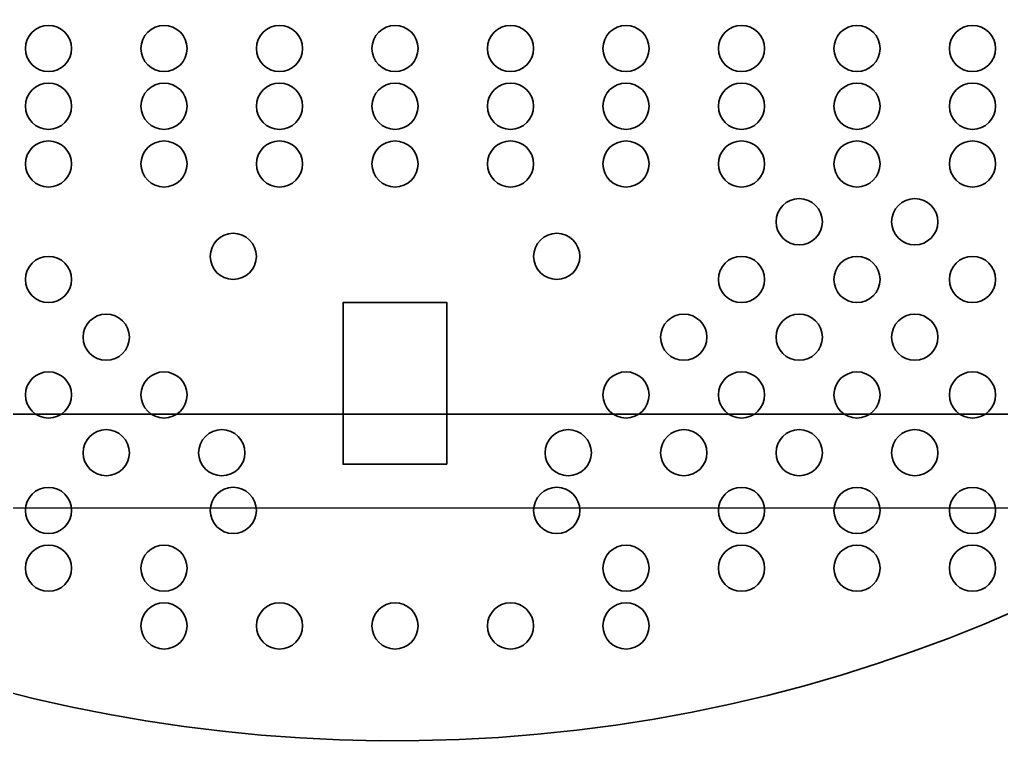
# Model space of a CAD drawing. Header units: millimetres. Extents: x -10 to 278, y -282 to -15.
# Drawn here: x 112.5 to 197.5, y -282.2 to -219 of the extents above; entities that cross this region are included whole.
import ezdxf

# ---------------------------------------------------------------- set-up
doc = ezdxf.new("R2010")
doc.units = ezdxf.units.MM
doc.header["$MEASUREMENT"] = 0
doc.layers.add('Layer 1', color=7, linetype='Continuous')
picture_1 = doc.add_image_def('image1.png', size_in_pixel=(4032, 3024))

# ---------------------------------------------------------------- blocks, each defined once
blk = doc.blocks.new('block 3')
at = {"layer": 'Layer 1', "color": 179, "lineweight": 35, "true_color": 0x231f20}
for points in [[(132.992, -239.482), (132.992, -240.587), (132.096, -241.482), (130.992, -241.482), (129.887, -241.482), (128.992, -240.587), (128.992, -239.482), (128.992, -238.377), (129.887, -237.482), (130.992, -237.482), (132.096, -237.482), (132.992, -238.377), (132.992, -239.482)], [(160.992, -239.482), (160.992, -240.587), (160.096, -241.482), (158.992, -241.482), (157.887, -241.482), (156.992, -240.587), (156.992, -239.482), (156.992, -238.377), (157.887, -237.482), (158.992, -237.482), (160.096, -237.482), (160.992, -238.377), (160.992, -239.482)], [(132.992, -261.482), (132.992, -262.587), (132.096, -263.482), (130.992, -263.482), (129.887, -263.482), (128.992, -262.587), (128.992, -261.482), (128.992, -260.377), (129.887, -259.482), (130.992, -259.482), (132.096, -259.482), (132.992, -260.377), (132.992, -261.482)], [(160.992, -261.482), (160.992, -262.587), (160.096, -263.482), (158.992, -263.482), (157.887, -263.482), (156.992, -262.587), (156.992, -261.482), (156.992, -260.377), (157.887, -259.482), (158.992, -259.482), (160.096, -259.482), (160.992, -260.377), (160.992, -261.482)]]:
    blk.add_open_spline(points, degree=3, knots=[0, 0, 0, 0, 1, 1, 1, 2, 2, 2, 3, 3, 3, 4, 4, 4, 4], dxfattribs=at)
blk = doc.blocks.new('block 2')
at = {"layer": 'Layer 1', "color": 179, "lineweight": 35, "true_color": 0x231f20}
blk.add_lwpolyline([(149.492, -257.482), (140.492, -257.482), (140.492, -243.482), (149.492, -243.482), (149.492, -257.482)], dxfattribs=at)
at = {"layer": 'Layer 1'}
blk.add_blockref('block 3', (0, 0), dxfattribs=at)

msp = doc.modelspace()

# ---------------------------------------------------------------- linework, layer by layer
at = {"layer": 'Layer 1', "color": 222, "lineweight": 35, "true_color": 0xb81c8a}
msp.add_lwpolyline([(230.227, -253.141), (80.227, -253.141), (80.227, -43.141), (230.227, -43.141), (230.227, -253.141)], dxfattribs=at)
at = {"layer": 'Layer 1', "color": 179, "lineweight": 35, "true_color": 0x231f20}
for points, knots in [([(217.558, -130.878), (217.558, -130.878), (217.558, -55.878), (217.558, -55.878), (217.558, -55.878), (233.003, -55.878), (233.003, -55.878), (236.122, -55.878), (237.621, -52.045), (235.326, -49.931), (211.567, -28.047), (179.84, -14.681), (144.992, -14.681), (110.143, -14.681), (78.416, -28.047), (54.657, -49.931), (52.363, -52.045), (53.861, -55.878), (56.98, -55.878), (56.98, -55.878), (72.426, -55.878), (72.426, -55.878), (72.426, -55.878), (72.426, -130.878), (72.426, -130.878), (72.426, -130.878), (27.742, -130.878), (27.742, -130.878), (18.882, -130.878), (11.699, -138.029), (11.623, -146.888), (11.619, -147.259), (11.618, -147.63), (11.618, -148.002), (11.589, -221.333), (70.283, -280.679), (143.61, -281.422), (217.904, -282.174), (278.366, -222.175), (278.366, -148.055), (278.366, -147.667), (278.364, -147.279), (278.361, -146.891), (278.285, -138.031), (271.102, -130.878), (262.241, -130.878), (262.241, -130.878), (217.558, -130.878), (217.558, -130.878)], [0, 0, 0, 0, 1, 1, 1, 2, 2, 2, 3, 3, 3, 4, 4, 4, 5, 5, 5, 6, 6, 6, 7, 7, 7, 8, 8, 8, 9, 9, 9, 10, 10, 10, 11, 11, 11, 12, 12, 12, 13, 13, 13, 14, 14, 14, 15, 15, 15, 16, 16, 16, 16]), ([(114.992, -223.485), (113.887, -223.485), (112.992, -222.589), (112.992, -221.485), (112.992, -220.38), (113.887, -219.485), (114.992, -219.485), (116.096, -219.485), (116.992, -220.38), (116.992, -221.485), (116.992, -222.589), (116.096, -223.485), (114.992, -223.485)], [0, 0, 0, 0, 1, 1, 1, 2, 2, 2, 3, 3, 3, 4, 4, 4, 4]), ([(124.992, -223.485), (123.887, -223.485), (122.992, -222.589), (122.992, -221.485), (122.992, -220.38), (123.887, -219.485), (124.992, -219.485), (126.096, -219.485), (126.992, -220.38), (126.992, -221.485), (126.992, -222.589), (126.096, -223.485), (124.992, -223.485)], [0, 0, 0, 0, 1, 1, 1, 2, 2, 2, 3, 3, 3, 4, 4, 4, 4]), ([(134.992, -223.485), (133.887, -223.485), (132.992, -222.589), (132.992, -221.485), (132.992, -220.38), (133.887, -219.485), (134.992, -219.485), (136.096, -219.485), (136.992, -220.38), (136.992, -221.485), (136.992, -222.589), (136.096, -223.485), (134.992, -223.485)], [0, 0, 0, 0, 1, 1, 1, 2, 2, 2, 3, 3, 3, 4, 4, 4, 4]), ([(144.992, -223.485), (143.887, -223.485), (142.992, -222.589), (142.992, -221.485), (142.992, -220.38), (143.887, -219.485), (144.992, -219.485), (146.096, -219.485), (146.992, -220.38), (146.992, -221.485), (146.992, -222.589), (146.096, -223.485), (144.992, -223.485)], [0, 0, 0, 0, 1, 1, 1, 2, 2, 2, 3, 3, 3, 4, 4, 4, 4]), ([(154.992, -223.485), (153.887, -223.485), (152.992, -222.589), (152.992, -221.485), (152.992, -220.38), (153.887, -219.485), (154.992, -219.485), (156.096, -219.485), (156.992, -220.38), (156.992, -221.485), (156.992, -222.589), (156.096, -223.485), (154.992, -223.485)], [0, 0, 0, 0, 1, 1, 1, 2, 2, 2, 3, 3, 3, 4, 4, 4, 4]), ([(164.992, -223.485), (163.887, -223.485), (162.992, -222.589), (162.992, -221.485), (162.992, -220.38), (163.887, -219.485), (164.992, -219.485), (166.096, -219.485), (166.992, -220.38), (166.992, -221.485), (166.992, -222.589), (166.096, -223.485), (164.992, -223.485)], [0, 0, 0, 0, 1, 1, 1, 2, 2, 2, 3, 3, 3, 4, 4, 4, 4]), ([(174.992, -223.485), (173.887, -223.485), (172.992, -222.589), (172.992, -221.485), (172.992, -220.38), (173.887, -219.485), (174.992, -219.485), (176.096, -219.485), (176.992, -220.38), (176.992, -221.485), (176.992, -222.589), (176.096, -223.485), (174.992, -223.485)], [0, 0, 0, 0, 1, 1, 1, 2, 2, 2, 3, 3, 3, 4, 4, 4, 4]), ([(184.992, -223.485), (183.887, -223.485), (182.992, -222.589), (182.992, -221.485), (182.992, -220.38), (183.887, -219.485), (184.992, -219.485), (186.096, -219.485), (186.992, -220.38), (186.992, -221.485), (186.992, -222.589), (186.096, -223.485), (184.992, -223.485)], [0, 0, 0, 0, 1, 1, 1, 2, 2, 2, 3, 3, 3, 4, 4, 4, 4]), ([(194.992, -223.485), (193.887, -223.485), (192.992, -222.589), (192.992, -221.485), (192.992, -220.38), (193.887, -219.485), (194.992, -219.485), (196.096, -219.485), (196.992, -220.38), (196.992, -221.485), (196.992, -222.589), (196.096, -223.485), (194.992, -223.485)], [0, 0, 0, 0, 1, 1, 1, 2, 2, 2, 3, 3, 3, 4, 4, 4, 4]), ([(114.992, -228.485), (113.887, -228.485), (112.992, -227.589), (112.992, -226.485), (112.992, -225.38), (113.887, -224.485), (114.992, -224.485), (116.096, -224.485), (116.992, -225.38), (116.992, -226.485), (116.992, -227.589), (116.096, -228.485), (114.992, -228.485)], [0, 0, 0, 0, 1, 1, 1, 2, 2, 2, 3, 3, 3, 4, 4, 4, 4]), ([(124.992, -228.485), (123.887, -228.485), (122.992, -227.589), (122.992, -226.485), (122.992, -225.38), (123.887, -224.485), (124.992, -224.485), (126.096, -224.485), (126.992, -225.38), (126.992, -226.485), (126.992, -227.589), (126.096, -228.485), (124.992, -228.485)], [0, 0, 0, 0, 1, 1, 1, 2, 2, 2, 3, 3, 3, 4, 4, 4, 4]), ([(134.992, -228.485), (133.887, -228.485), (132.992, -227.589), (132.992, -226.485), (132.992, -225.38), (133.887, -224.485), (134.992, -224.485), (136.096, -224.485), (136.992, -225.38), (136.992, -226.485), (136.992, -227.589), (136.096, -228.485), (134.992, -228.485)], [0, 0, 0, 0, 1, 1, 1, 2, 2, 2, 3, 3, 3, 4, 4, 4, 4]), ([(144.992, -228.485), (143.887, -228.485), (142.992, -227.589), (142.992, -226.485), (142.992, -225.38), (143.887, -224.485), (144.992, -224.485), (146.096, -224.485), (146.992, -225.38), (146.992, -226.485), (146.992, -227.589), (146.096, -228.485), (144.992, -228.485)], [0, 0, 0, 0, 1, 1, 1, 2, 2, 2, 3, 3, 3, 4, 4, 4, 4]), ([(154.992, -228.485), (153.887, -228.485), (152.992, -227.589), (152.992, -226.485), (152.992, -225.38), (153.887, -224.485), (154.992, -224.485), (156.096, -224.485), (156.992, -225.38), (156.992, -226.485), (156.992, -227.589), (156.096, -228.485), (154.992, -228.485)], [0, 0, 0, 0, 1, 1, 1, 2, 2, 2, 3, 3, 3, 4, 4, 4, 4]), ([(164.992, -228.485), (163.887, -228.485), (162.992, -227.589), (162.992, -226.485), (162.992, -225.38), (163.887, -224.485), (164.992, -224.485), (166.096, -224.485), (166.992, -225.38), (166.992, -226.485), (166.992, -227.589), (166.096, -228.485), (164.992, -228.485)], [0, 0, 0, 0, 1, 1, 1, 2, 2, 2, 3, 3, 3, 4, 4, 4, 4]), ([(174.992, -228.485), (173.887, -228.485), (172.992, -227.589), (172.992, -226.485), (172.992, -225.38), (173.887, -224.485), (174.992, -224.485), (176.096, -224.485), (176.992, -225.38), (176.992, -226.485), (176.992, -227.589), (176.096, -228.485), (174.992, -228.485)], [0, 0, 0, 0, 1, 1, 1, 2, 2, 2, 3, 3, 3, 4, 4, 4, 4]), ([(184.992, -228.485), (183.887, -228.485), (182.992, -227.589), (182.992, -226.485), (182.992, -225.38), (183.887, -224.485), (184.992, -224.485), (186.096, -224.485), (186.992, -225.38), (186.992, -226.485), (186.992, -227.589), (186.096, -228.485), (184.992, -228.485)], [0, 0, 0, 0, 1, 1, 1, 2, 2, 2, 3, 3, 3, 4, 4, 4, 4]), ([(194.992, -228.485), (193.887, -228.485), (192.992, -227.589), (192.992, -226.485), (192.992, -225.38), (193.887, -224.485), (194.992, -224.485), (196.096, -224.485), (196.992, -225.38), (196.992, -226.485), (196.992, -227.589), (196.096, -228.485), (194.992, -228.485)], [0, 0, 0, 0, 1, 1, 1, 2, 2, 2, 3, 3, 3, 4, 4, 4, 4]), ([(114.992, -233.485), (113.887, -233.485), (112.992, -232.589), (112.992, -231.485), (112.992, -230.38), (113.887, -229.485), (114.992, -229.485), (116.096, -229.485), (116.992, -230.38), (116.992, -231.485), (116.992, -232.589), (116.096, -233.485), (114.992, -233.485)], [0, 0, 0, 0, 1, 1, 1, 2, 2, 2, 3, 3, 3, 4, 4, 4, 4]), ([(124.992, -233.485), (123.887, -233.485), (122.992, -232.589), (122.992, -231.485), (122.992, -230.38), (123.887, -229.485), (124.992, -229.485), (126.096, -229.485), (126.992, -230.38), (126.992, -231.485), (126.992, -232.589), (126.096, -233.485), (124.992, -233.485)], [0, 0, 0, 0, 1, 1, 1, 2, 2, 2, 3, 3, 3, 4, 4, 4, 4]), ([(134.992, -233.485), (133.887, -233.485), (132.992, -232.589), (132.992, -231.485), (132.992, -230.38), (133.887, -229.485), (134.992, -229.485), (136.096, -229.485), (136.992, -230.38), (136.992, -231.485), (136.992, -232.589), (136.096, -233.485), (134.992, -233.485)], [0, 0, 0, 0, 1, 1, 1, 2, 2, 2, 3, 3, 3, 4, 4, 4, 4]), ([(144.992, -233.485), (143.887, -233.485), (142.992, -232.589), (142.992, -231.485), (142.992, -230.38), (143.887, -229.485), (144.992, -229.485), (146.096, -229.485), (146.992, -230.38), (146.992, -231.485), (146.992, -232.589), (146.096, -233.485), (144.992, -233.485)], [0, 0, 0, 0, 1, 1, 1, 2, 2, 2, 3, 3, 3, 4, 4, 4, 4]), ([(154.992, -233.485), (153.887, -233.485), (152.992, -232.589), (152.992, -231.485), (152.992, -230.38), (153.887, -229.485), (154.992, -229.485), (156.096, -229.485), (156.992, -230.38), (156.992, -231.485), (156.992, -232.589), (156.096, -233.485), (154.992, -233.485)], [0, 0, 0, 0, 1, 1, 1, 2, 2, 2, 3, 3, 3, 4, 4, 4, 4]), ([(164.992, -233.485), (163.887, -233.485), (162.992, -232.589), (162.992, -231.485), (162.992, -230.38), (163.887, -229.485), (164.992, -229.485), (166.096, -229.485), (166.992, -230.38), (166.992, -231.485), (166.992, -232.589), (166.096, -233.485), (164.992, -233.485)], [0, 0, 0, 0, 1, 1, 1, 2, 2, 2, 3, 3, 3, 4, 4, 4, 4]), ([(174.992, -233.485), (173.887, -233.485), (172.992, -232.589), (172.992, -231.485), (172.992, -230.38), (173.887, -229.485), (174.992, -229.485), (176.096, -229.485), (176.992, -230.38), (176.992, -231.485), (176.992, -232.589), (176.096, -233.485), (174.992, -233.485)], [0, 0, 0, 0, 1, 1, 1, 2, 2, 2, 3, 3, 3, 4, 4, 4, 4]), ([(184.992, -233.485), (183.887, -233.485), (182.992, -232.589), (182.992, -231.485), (182.992, -230.38), (183.887, -229.485), (184.992, -229.485), (186.096, -229.485), (186.992, -230.38), (186.992, -231.485), (186.992, -232.589), (186.096, -233.485), (184.992, -233.485)], [0, 0, 0, 0, 1, 1, 1, 2, 2, 2, 3, 3, 3, 4, 4, 4, 4]), ([(194.992, -233.485), (193.887, -233.485), (192.992, -232.589), (192.992, -231.485), (192.992, -230.38), (193.887, -229.485), (194.992, -229.485), (196.096, -229.485), (196.992, -230.38), (196.992, -231.485), (196.992, -232.589), (196.096, -233.485), (194.992, -233.485)], [0, 0, 0, 0, 1, 1, 1, 2, 2, 2, 3, 3, 3, 4, 4, 4, 4]), ([(179.992, -238.485), (178.887, -238.485), (177.992, -237.589), (177.992, -236.485), (177.992, -235.38), (178.887, -234.485), (179.992, -234.485), (181.096, -234.485), (181.992, -235.38), (181.992, -236.485), (181.992, -237.589), (181.096, -238.485), (179.992, -238.485)], [0, 0, 0, 0, 1, 1, 1, 2, 2, 2, 3, 3, 3, 4, 4, 4, 4]), ([(189.992, -238.485), (188.887, -238.485), (187.992, -237.589), (187.992, -236.485), (187.992, -235.38), (188.887, -234.485), (189.992, -234.485), (191.096, -234.485), (191.992, -235.38), (191.992, -236.485), (191.992, -237.589), (191.096, -238.485), (189.992, -238.485)], [0, 0, 0, 0, 1, 1, 1, 2, 2, 2, 3, 3, 3, 4, 4, 4, 4]), ([(114.992, -243.485), (113.887, -243.485), (112.992, -242.589), (112.992, -241.485), (112.992, -240.38), (113.887, -239.485), (114.992, -239.485), (116.096, -239.485), (116.992, -240.38), (116.992, -241.485), (116.992, -242.589), (116.096, -243.485), (114.992, -243.485)], [0, 0, 0, 0, 1, 1, 1, 2, 2, 2, 3, 3, 3, 4, 4, 4, 4]), ([(174.992, -243.485), (173.887, -243.485), (172.992, -242.589), (172.992, -241.485), (172.992, -240.38), (173.887, -239.485), (174.992, -239.485), (176.096, -239.485), (176.992, -240.38), (176.992, -241.485), (176.992, -242.589), (176.096, -243.485), (174.992, -243.485)], [0, 0, 0, 0, 1, 1, 1, 2, 2, 2, 3, 3, 3, 4, 4, 4, 4]), ([(184.992, -243.485), (183.887, -243.485), (182.992, -242.589), (182.992, -241.485), (182.992, -240.38), (183.887, -239.485), (184.992, -239.485), (186.096, -239.485), (186.992, -240.38), (186.992, -241.485), (186.992, -242.589), (186.096, -243.485), (184.992, -243.485)], [0, 0, 0, 0, 1, 1, 1, 2, 2, 2, 3, 3, 3, 4, 4, 4, 4]), ([(194.992, -243.485), (193.887, -243.485), (192.992, -242.589), (192.992, -241.485), (192.992, -240.38), (193.887, -239.485), (194.992, -239.485), (196.096, -239.485), (196.992, -240.38), (196.992, -241.485), (196.992, -242.589), (196.096, -243.485), (194.992, -243.485)], [0, 0, 0, 0, 1, 1, 1, 2, 2, 2, 3, 3, 3, 4, 4, 4, 4]), ([(119.992, -248.485), (118.887, -248.485), (117.992, -247.589), (117.992, -246.485), (117.992, -245.38), (118.887, -244.485), (119.992, -244.485), (121.096, -244.485), (121.992, -245.38), (121.992, -246.485), (121.992, -247.589), (121.096, -248.485), (119.992, -248.485)], [0, 0, 0, 0, 1, 1, 1, 2, 2, 2, 3, 3, 3, 4, 4, 4, 4]), ([(169.992, -248.485), (168.887, -248.485), (167.992, -247.589), (167.992, -246.485), (167.992, -245.38), (168.887, -244.485), (169.992, -244.485), (171.096, -244.485), (171.992, -245.38), (171.992, -246.485), (171.992, -247.589), (171.096, -248.485), (169.992, -248.485)], [0, 0, 0, 0, 1, 1, 1, 2, 2, 2, 3, 3, 3, 4, 4, 4, 4]), ([(179.992, -248.485), (178.887, -248.485), (177.992, -247.589), (177.992, -246.485), (177.992, -245.38), (178.887, -244.485), (179.992, -244.485), (181.096, -244.485), (181.992, -245.38), (181.992, -246.485), (181.992, -247.589), (181.096, -248.485), (179.992, -248.485)], [0, 0, 0, 0, 1, 1, 1, 2, 2, 2, 3, 3, 3, 4, 4, 4, 4]), ([(189.992, -248.485), (188.887, -248.485), (187.992, -247.589), (187.992, -246.485), (187.992, -245.38), (188.887, -244.485), (189.992, -244.485), (191.096, -244.485), (191.992, -245.38), (191.992, -246.485), (191.992, -247.589), (191.096, -248.485), (189.992, -248.485)], [0, 0, 0, 0, 1, 1, 1, 2, 2, 2, 3, 3, 3, 4, 4, 4, 4]), ([(114.992, -253.485), (113.887, -253.485), (112.992, -252.589), (112.992, -251.485), (112.992, -250.38), (113.887, -249.485), (114.992, -249.485), (116.096, -249.485), (116.992, -250.38), (116.992, -251.485), (116.992, -252.589), (116.096, -253.485), (114.992, -253.485)], [0, 0, 0, 0, 1, 1, 1, 2, 2, 2, 3, 3, 3, 4, 4, 4, 4]), ([(124.992, -253.485), (123.887, -253.485), (122.992, -252.589), (122.992, -251.485), (122.992, -250.38), (123.887, -249.485), (124.992, -249.485), (126.096, -249.485), (126.992, -250.38), (126.992, -251.485), (126.992, -252.589), (126.096, -253.485), (124.992, -253.485)], [0, 0, 0, 0, 1, 1, 1, 2, 2, 2, 3, 3, 3, 4, 4, 4, 4]), ([(164.992, -253.485), (163.887, -253.485), (162.992, -252.589), (162.992, -251.485), (162.992, -250.38), (163.887, -249.485), (164.992, -249.485), (166.096, -249.485), (166.992, -250.38), (166.992, -251.485), (166.992, -252.589), (166.096, -253.485), (164.992, -253.485)], [0, 0, 0, 0, 1, 1, 1, 2, 2, 2, 3, 3, 3, 4, 4, 4, 4]), ([(174.992, -253.485), (173.887, -253.485), (172.992, -252.589), (172.992, -251.485), (172.992, -250.38), (173.887, -249.485), (174.992, -249.485), (176.096, -249.485), (176.992, -250.38), (176.992, -251.485), (176.992, -252.589), (176.096, -253.485), (174.992, -253.485)], [0, 0, 0, 0, 1, 1, 1, 2, 2, 2, 3, 3, 3, 4, 4, 4, 4]), ([(184.992, -253.485), (183.887, -253.485), (182.992, -252.589), (182.992, -251.485), (182.992, -250.38), (183.887, -249.485), (184.992, -249.485), (186.096, -249.485), (186.992, -250.38), (186.992, -251.485), (186.992, -252.589), (186.096, -253.485), (184.992, -253.485)], [0, 0, 0, 0, 1, 1, 1, 2, 2, 2, 3, 3, 3, 4, 4, 4, 4]), ([(194.992, -253.485), (193.887, -253.485), (192.992, -252.589), (192.992, -251.485), (192.992, -250.38), (193.887, -249.485), (194.992, -249.485), (196.096, -249.485), (196.992, -250.38), (196.992, -251.485), (196.992, -252.589), (196.096, -253.485), (194.992, -253.485)], [0, 0, 0, 0, 1, 1, 1, 2, 2, 2, 3, 3, 3, 4, 4, 4, 4]), ([(119.992, -258.485), (118.887, -258.485), (117.992, -257.589), (117.992, -256.485), (117.992, -255.38), (118.887, -254.485), (119.992, -254.485), (121.096, -254.485), (121.992, -255.38), (121.992, -256.485), (121.992, -257.589), (121.096, -258.485), (119.992, -258.485)], [0, 0, 0, 0, 1, 1, 1, 2, 2, 2, 3, 3, 3, 4, 4, 4, 4]), ([(129.992, -258.485), (128.887, -258.485), (127.992, -257.589), (127.992, -256.485), (127.992, -255.38), (128.887, -254.485), (129.992, -254.485), (131.096, -254.485), (131.992, -255.38), (131.992, -256.485), (131.992, -257.589), (131.096, -258.485), (129.992, -258.485)], [0, 0, 0, 0, 1, 1, 1, 2, 2, 2, 3, 3, 3, 4, 4, 4, 4]), ([(159.992, -258.485), (158.887, -258.485), (157.992, -257.589), (157.992, -256.485), (157.992, -255.38), (158.887, -254.485), (159.992, -254.485), (161.096, -254.485), (161.992, -255.38), (161.992, -256.485), (161.992, -257.589), (161.096, -258.485), (159.992, -258.485)], [0, 0, 0, 0, 1, 1, 1, 2, 2, 2, 3, 3, 3, 4, 4, 4, 4]), ([(169.992, -258.485), (168.887, -258.485), (167.992, -257.589), (167.992, -256.485), (167.992, -255.38), (168.887, -254.485), (169.992, -254.485), (171.096, -254.485), (171.992, -255.38), (171.992, -256.485), (171.992, -257.589), (171.096, -258.485), (169.992, -258.485)], [0, 0, 0, 0, 1, 1, 1, 2, 2, 2, 3, 3, 3, 4, 4, 4, 4]), ([(179.992, -258.485), (178.887, -258.485), (177.992, -257.589), (177.992, -256.485), (177.992, -255.38), (178.887, -254.485), (179.992, -254.485), (181.096, -254.485), (181.992, -255.38), (181.992, -256.485), (181.992, -257.589), (181.096, -258.485), (179.992, -258.485)], [0, 0, 0, 0, 1, 1, 1, 2, 2, 2, 3, 3, 3, 4, 4, 4, 4]), ([(189.992, -258.485), (188.887, -258.485), (187.992, -257.589), (187.992, -256.485), (187.992, -255.38), (188.887, -254.485), (189.992, -254.485), (191.096, -254.485), (191.992, -255.38), (191.992, -256.485), (191.992, -257.589), (191.096, -258.485), (189.992, -258.485)], [0, 0, 0, 0, 1, 1, 1, 2, 2, 2, 3, 3, 3, 4, 4, 4, 4]), ([(114.992, -263.485), (113.887, -263.485), (112.992, -262.589), (112.992, -261.485), (112.992, -260.38), (113.887, -259.485), (114.992, -259.485), (116.096, -259.485), (116.992, -260.38), (116.992, -261.485), (116.992, -262.589), (116.096, -263.485), (114.992, -263.485)], [0, 0, 0, 0, 1, 1, 1, 2, 2, 2, 3, 3, 3, 4, 4, 4, 4]), ([(174.992, -263.485), (173.887, -263.485), (172.992, -262.589), (172.992, -261.485), (172.992, -260.38), (173.887, -259.485), (174.992, -259.485), (176.096, -259.485), (176.992, -260.38), (176.992, -261.485), (176.992, -262.589), (176.096, -263.485), (174.992, -263.485)], [0, 0, 0, 0, 1, 1, 1, 2, 2, 2, 3, 3, 3, 4, 4, 4, 4]), ([(184.992, -263.485), (183.887, -263.485), (182.992, -262.589), (182.992, -261.485), (182.992, -260.38), (183.887, -259.485), (184.992, -259.485), (186.096, -259.485), (186.992, -260.38), (186.992, -261.485), (186.992, -262.589), (186.096, -263.485), (184.992, -263.485)], [0, 0, 0, 0, 1, 1, 1, 2, 2, 2, 3, 3, 3, 4, 4, 4, 4]), ([(194.992, -263.485), (193.887, -263.485), (192.992, -262.589), (192.992, -261.485), (192.992, -260.38), (193.887, -259.485), (194.992, -259.485), (196.096, -259.485), (196.992, -260.38), (196.992, -261.485), (196.992, -262.589), (196.096, -263.485), (194.992, -263.485)], [0, 0, 0, 0, 1, 1, 1, 2, 2, 2, 3, 3, 3, 4, 4, 4, 4]), ([(114.992, -268.485), (113.887, -268.485), (112.992, -267.589), (112.992, -266.485), (112.992, -265.38), (113.887, -264.485), (114.992, -264.485), (116.096, -264.485), (116.992, -265.38), (116.992, -266.485), (116.992, -267.589), (116.096, -268.485), (114.992, -268.485)], [0, 0, 0, 0, 1, 1, 1, 2, 2, 2, 3, 3, 3, 4, 4, 4, 4]), ([(124.992, -268.485), (123.887, -268.485), (122.992, -267.589), (122.992, -266.485), (122.992, -265.38), (123.887, -264.485), (124.992, -264.485), (126.096, -264.485), (126.992, -265.38), (126.992, -266.485), (126.992, -267.589), (126.096, -268.485), (124.992, -268.485)], [0, 0, 0, 0, 1, 1, 1, 2, 2, 2, 3, 3, 3, 4, 4, 4, 4]), ([(164.992, -268.485), (163.887, -268.485), (162.992, -267.589), (162.992, -266.485), (162.992, -265.38), (163.887, -264.485), (164.992, -264.485), (166.096, -264.485), (166.992, -265.38), (166.992, -266.485), (166.992, -267.589), (166.096, -268.485), (164.992, -268.485)], [0, 0, 0, 0, 1, 1, 1, 2, 2, 2, 3, 3, 3, 4, 4, 4, 4]), ([(174.992, -268.485), (173.887, -268.485), (172.992, -267.589), (172.992, -266.485), (172.992, -265.38), (173.887, -264.485), (174.992, -264.485), (176.096, -264.485), (176.992, -265.38), (176.992, -266.485), (176.992, -267.589), (176.096, -268.485), (174.992, -268.485)], [0, 0, 0, 0, 1, 1, 1, 2, 2, 2, 3, 3, 3, 4, 4, 4, 4]), ([(184.992, -268.485), (183.887, -268.485), (182.992, -267.589), (182.992, -266.485), (182.992, -265.38), (183.887, -264.485), (184.992, -264.485), (186.096, -264.485), (186.992, -265.38), (186.992, -266.485), (186.992, -267.589), (186.096, -268.485), (184.992, -268.485)], [0, 0, 0, 0, 1, 1, 1, 2, 2, 2, 3, 3, 3, 4, 4, 4, 4]), ([(194.992, -268.485), (193.887, -268.485), (192.992, -267.589), (192.992, -266.485), (192.992, -265.38), (193.887, -264.485), (194.992, -264.485), (196.096, -264.485), (196.992, -265.38), (196.992, -266.485), (196.992, -267.589), (196.096, -268.485), (194.992, -268.485)], [0, 0, 0, 0, 1, 1, 1, 2, 2, 2, 3, 3, 3, 4, 4, 4, 4]), ([(124.992, -273.485), (123.887, -273.485), (122.992, -272.589), (122.992, -271.485), (122.992, -270.38), (123.887, -269.485), (124.992, -269.485), (126.096, -269.485), (126.992, -270.38), (126.992, -271.485), (126.992, -272.589), (126.096, -273.485), (124.992, -273.485)], [0, 0, 0, 0, 1, 1, 1, 2, 2, 2, 3, 3, 3, 4, 4, 4, 4]), ([(134.992, -273.485), (133.887, -273.485), (132.992, -272.589), (132.992, -271.485), (132.992, -270.38), (133.887, -269.485), (134.992, -269.485), (136.096, -269.485), (136.992, -270.38), (136.992, -271.485), (136.992, -272.589), (136.096, -273.485), (134.992, -273.485)], [0, 0, 0, 0, 1, 1, 1, 2, 2, 2, 3, 3, 3, 4, 4, 4, 4]), ([(144.992, -273.485), (143.887, -273.485), (142.992, -272.589), (142.992, -271.485), (142.992, -270.38), (143.887, -269.485), (144.992, -269.485), (146.096, -269.485), (146.992, -270.38), (146.992, -271.485), (146.992, -272.589), (146.096, -273.485), (144.992, -273.485)], [0, 0, 0, 0, 1, 1, 1, 2, 2, 2, 3, 3, 3, 4, 4, 4, 4]), ([(154.992, -273.485), (153.887, -273.485), (152.992, -272.589), (152.992, -271.485), (152.992, -270.38), (153.887, -269.485), (154.992, -269.485), (156.096, -269.485), (156.992, -270.38), (156.992, -271.485), (156.992, -272.589), (156.096, -273.485), (154.992, -273.485)], [0, 0, 0, 0, 1, 1, 1, 2, 2, 2, 3, 3, 3, 4, 4, 4, 4]), ([(164.992, -273.485), (163.887, -273.485), (162.992, -272.589), (162.992, -271.485), (162.992, -270.38), (163.887, -269.485), (164.992, -269.485), (166.096, -269.485), (166.992, -270.38), (166.992, -271.485), (166.992, -272.589), (166.096, -273.485), (164.992, -273.485)], [0, 0, 0, 0, 1, 1, 1, 2, 2, 2, 3, 3, 3, 4, 4, 4, 4])]:
    msp.add_open_spline(points, degree=3, knots=knots, dxfattribs=at)

# ---------------------------------------------------------------- block references
at = {"layer": 'Layer 1'}
msp.add_blockref('block 2', (0, 0), dxfattribs=at)

# ---------------------------------------------------------------- pictures from other files: only their frames are drawn
image = msp.add_image(picture_1, insert=(68.423, -22.607), size_in_units=(238.692, 179.019), rotation=-90, dxfattribs=at)

doc.saveas('drawing.dxf')
